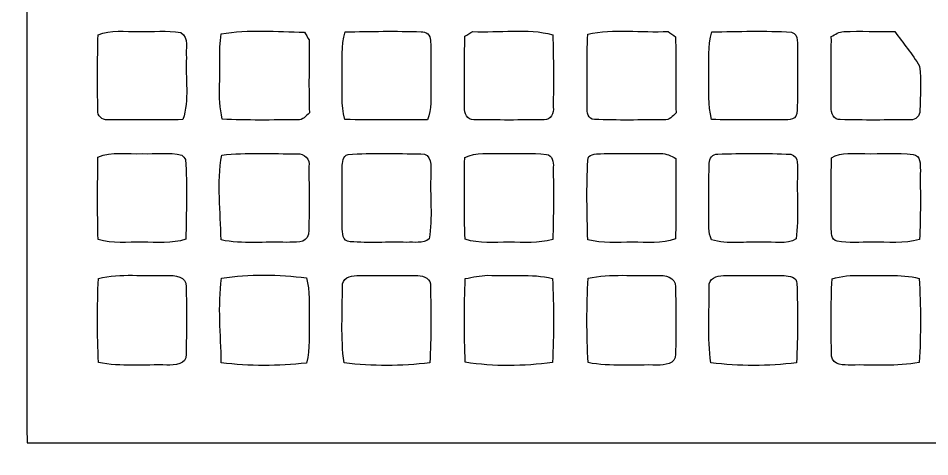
# Model space of a CAD drawing. Header units: centimetres. Extents: x -10.6 to 10.6, y -10.6 to 10.6.
# Drawn here: x -10.59 to -1.47, y -10.62 to -6.24 of the extents above; entities that cross this region are included whole.
import ezdxf

# ---------------------------------------------------------------- set-up
doc = ezdxf.new("R2010")
doc.units = ezdxf.units.CM
doc.header["$MEASUREMENT"] = 0
doc.layers.add('Camada 1', color=7, linetype='Continuous')

msp = doc.modelspace()

# ---------------------------------------------------------------- linework, layer by layer
at = {"layer": 'Camada 1', "color": 156}
for points, knots in [([(-9.42516, 10.21538), (-8.77252, 10.51947), (-8.0197, 10.64401), (-7.31097, 10.48631), (-7.31097, 10.48631), (-6.68019, 10.33039), (-6.11857, 9.96209), (-5.66278, 9.50595), (-5.66278, 9.50595), (-4.68558, 8.54639), (-3.85375, 7.44431), (-3.14995, 6.27133), (-3.14995, 6.27133), (-2.65394, 5.4243), (-2.19886, 4.54695), (-1.58537, 3.77577), (-1.58537, 3.77577), (-1.27316, 3.38525), (-0.91827, 3.02119), (-0.4953, 2.75025), (-0.4953, 2.75025), (-0.0074, 2.43769), (0.55738, 2.2546), (1.13135, 2.18897), (1.13135, 2.18897), (1.48096, 2.15229), (1.83868, 2.15299), (2.18193, 2.2366), (2.18193, 2.2366), (2.14665, 1.51694), (2.16217, 0.77505), (2.42639, 0.09455), (2.42639, 0.09455), (2.661, -0.54715), (3.12525, -1.07597), (3.64771, -1.50354), (3.64771, -1.50354), (4.65807, -2.34102), (5.87409, -2.8649), (6.95819, -3.59197), (6.95819, -3.59197), (7.96642, -4.26366), (8.9242, -5.02425), (9.7416, -5.92137), (9.7416, -5.92137), (10.21009, -6.46007), (10.50149, -7.15398), (10.54734, -7.86729), (10.54734, -7.86729), (10.59532, -8.50194), (10.43305, -9.15634), (10.06403, -9.67846), (10.06403, -9.67846), (9.79204, -10.06827), (9.39977, -10.39671), (8.93092, -10.51207), (8.93092, -10.51207), (8.39294, -10.6246), (7.8119, -10.52159), (7.35153, -10.21927), (7.35153, -10.21927), (7.05026, -10.03757), (6.75745, -9.7783), (6.68372, -9.41846), (6.68372, -9.41846), (6.60259, -9.10943), (6.67843, -8.78099), (6.84423, -8.51322), (6.84423, -8.51322), (6.5994, -8.75417), (6.27979, -8.95456), (5.92525, -8.94997), (5.92525, -8.94997), (5.53578, -8.96267), (5.17947, -8.77322), (4.8514, -8.58485), (4.8514, -8.58485), (4.87291, -8.97395), (4.82282, -9.40223), (4.54942, -9.70209), (4.54942, -9.70209), (4.30354, -9.95644), (3.98073, -10.15152), (3.62691, -10.20163), (3.62691, -10.20163), (3.296, -10.24502), (2.98202, -9.98114), (2.909, -9.66786), (2.909, -9.66786), (2.85996, -9.47208), (3.04095, -9.26465), (3.24061, -9.28899), (3.24061, -9.28899), (3.37255, -9.30733), (3.46321, -9.41634), (3.53377, -9.51971), (3.53377, -9.51971), (3.57786, -9.57545), (3.61843, -9.6587), (3.70134, -9.65658), (3.70134, -9.65658), (3.87314, -9.68304), (4.00543, -9.55075), (4.11621, -9.44033), (4.11621, -9.44033), (4.33528, -9.21773), (4.44994, -8.88683), (4.38784, -8.57778), (4.38784, -8.57778), (4.3053, -8.21725), (4.01355, -7.93184), (3.67276, -7.8052), (3.67276, -7.8052), (3.50307, -7.73289), (3.31964, -7.70854), (3.13901, -7.68385), (3.13901, -7.68385), (2.83527, -7.66339), (2.52236, -7.73606), (2.27329, -7.91491), (2.27329, -7.91491), (1.80128, -8.23948), (1.49789, -8.78099), (1.43544, -9.34685), (1.43544, -9.34685), (1.4171, -9.50948), (1.47954, -9.66576), (1.54023, -9.81321), (1.54023, -9.81321), (1.63054, -10.03406), (1.73918, -10.25031), (1.79069, -10.4849), (1.79069, -10.4849), (-2.30716, -10.48666), (-6.40467, -10.48456), (-10.50219, -10.48597), (-10.50219, -10.48597), (-10.50924, -8.86037), (-10.50148, -7.23477), (-10.50607, -5.60916), (-10.50607, -5.60916), (-10.50466, -4.29224), (-10.50325, -2.97497), (-10.50678, -1.65805), (-10.50678, -1.65805), (-10.50254, -0.74083), (-10.50643, 0.17638), (-10.50466, 1.09361), (-10.50466, 1.09361), (-10.50431, 1.33738), (-10.50678, 1.58114), (-10.50254, 1.82457), (-10.50254, 1.82457), (-10.22914, 1.7011), (-9.95221, 1.58221), (-9.66399, 1.49718), (-9.66399, 1.49718), (-9.34014, 1.39841), (-9.00535, 1.52293), (-8.70655, 1.64535), (-8.70655, 1.64535), (-8.25111, 1.86195), (-7.84153, 2.25283), (-7.72054, 2.7559), (-7.72054, 2.7559), (-7.65703, 3.169), (-7.71913, 3.61597), (-7.95831, 3.96628), (-7.95831, 3.96628), (-8.10824, 4.19028), (-8.3446, 4.35468), (-8.60777, 4.41289), (-8.60777, 4.41289), (-9.00253, 4.48486), (-9.40964, 4.26578), (-9.62201, 3.93629), (-9.62201, 3.93629), (-9.6781, 3.84915), (-9.71409, 3.71722), (-9.63295, 3.63395), (-9.63295, 3.63395), (-9.52817, 3.53976), (-9.38812, 3.47591), (-9.32497, 3.34222), (-9.32497, 3.34222), (-9.24525, 3.18169), (-9.36483, 2.98097), (-9.52958, 2.93863), (-9.52958, 2.93863), (-9.6273, 2.90335), (-9.73102, 2.93933), (-9.82062, 2.98062), (-9.82062, 2.98062), (-10.04711, 3.09667), (-10.23761, 3.33199), (-10.2168, 3.59833), (-10.2168, 3.59833), (-10.20091, 3.92324), (-10.02558, 4.21852), (-9.82097, 4.46229), (-9.82097, 4.46229), (-9.52817, 4.81153), (-9.03358, 4.91243), (-8.59895, 4.86021), (-8.59895, 4.86021), (-8.78663, 5.21263), (-8.99159, 5.58729), (-8.96513, 6.00004), (-8.96513, 6.00004), (-8.93903, 6.32953), (-8.75558, 6.61916), (-8.53333, 6.85411), (-8.53333, 6.85411), (-8.769, 6.70806), (-9.05087, 6.63397), (-9.32568, 6.69783), (-9.32568, 6.69783), (-9.779, 6.80931), (-10.15294, 7.14869), (-10.37272, 7.55261), (-10.37272, 7.55261), (-10.59038, 7.97418), (-10.5798, 8.4709), (-10.51418, 8.9288), (-10.51418, 8.9288), (-10.4087, 9.51406), (-9.94727, 9.9695), (-9.42516, 10.21538)], [0, 0, 0, 0, 0.0172414, 0.0172414, 0.0172414, 0.0172414, 0.0344828, 0.0344828, 0.0344828, 0.0344828, 0.0517241, 0.0517241, 0.0517241, 0.0517241, 0.0689655, 0.0689655, 0.0689655, 0.0689655, 0.0862069, 0.0862069, 0.0862069, 0.0862069, 0.1034483, 0.1034483, 0.1034483, 0.1034483, 0.1206897, 0.1206897, 0.1206897, 0.1206897, 0.137931, 0.137931, 0.137931, 0.137931, 0.1551724, 0.1551724, 0.1551724, 0.1551724, 0.1724138, 0.1724138, 0.1724138, 0.1724138, 0.1896552, 0.1896552, 0.1896552, 0.1896552, 0.2068966, 0.2068966, 0.2068966, 0.2068966, 0.2241379, 0.2241379, 0.2241379, 0.2241379, 0.2413793, 0.2413793, 0.2413793, 0.2413793, 0.2586207, 0.2586207, 0.2586207, 0.2586207, 0.2758621, 0.2758621, 0.2758621, 0.2758621, 0.2931034, 0.2931034, 0.2931034, 0.2931034, 0.3103448, 0.3103448, 0.3103448, 0.3103448, 0.3275862, 0.3275862, 0.3275862, 0.3275862, 0.3448276, 0.3448276, 0.3448276, 0.3448276, 0.362069, 0.362069, 0.362069, 0.362069, 0.3793103, 0.3793103, 0.3793103, 0.3793103, 0.3965517, 0.3965517, 0.3965517, 0.3965517, 0.4137931, 0.4137931, 0.4137931, 0.4137931, 0.4310345, 0.4310345, 0.4310345, 0.4310345, 0.4482759, 0.4482759, 0.4482759, 0.4482759, 0.4655172, 0.4655172, 0.4655172, 0.4655172, 0.4827586, 0.4827586, 0.4827586, 0.4827586, 0.5, 0.5, 0.5, 0.5, 0.5172414, 0.5172414, 0.5172414, 0.5172414, 0.5344828, 0.5344828, 0.5344828, 0.5344828, 0.5517241, 0.5517241, 0.5517241, 0.5517241, 0.5689655, 0.5689655, 0.5689655, 0.5689655, 0.5862069, 0.5862069, 0.5862069, 0.5862069, 0.6034483, 0.6034483, 0.6034483, 0.6034483, 0.6206897, 0.6206897, 0.6206897, 0.6206897, 0.637931, 0.637931, 0.637931, 0.637931, 0.6551724, 0.6551724, 0.6551724, 0.6551724, 0.6724138, 0.6724138, 0.6724138, 0.6724138, 0.6896552, 0.6896552, 0.6896552, 0.6896552, 0.7068966, 0.7068966, 0.7068966, 0.7068966, 0.7241379, 0.7241379, 0.7241379, 0.7241379, 0.7413793, 0.7413793, 0.7413793, 0.7413793, 0.7586207, 0.7586207, 0.7586207, 0.7586207, 0.7758621, 0.7758621, 0.7758621, 0.7758621, 0.7931034, 0.7931034, 0.7931034, 0.7931034, 0.8103448, 0.8103448, 0.8103448, 0.8103448, 0.8275862, 0.8275862, 0.8275862, 0.8275862, 0.8448276, 0.8448276, 0.8448276, 0.8448276, 0.862069, 0.862069, 0.862069, 0.862069, 0.8793103, 0.8793103, 0.8793103, 0.8793103, 0.8965517, 0.8965517, 0.8965517, 0.8965517, 0.9137931, 0.9137931, 0.9137931, 0.9137931, 0.9310345, 0.9310345, 0.9310345, 0.9310345, 0.9482759, 0.9482759, 0.9482759, 0.9482759, 0.9655172, 0.9655172, 0.9655172, 0.9655172, 1, 1, 1, 1]), ([(-9.79205, -6.40291), (-9.79205, -6.40291), (-9.79205, -6.40291), (-9.79205, -6.40291), (-9.79205, -6.40291), (-9.79699, -6.6548), (-9.7984, -6.90703), (-9.79382, -7.15892), (-9.79382, -7.15892), (-9.80016, -7.21184), (-9.75077, -7.2591), (-9.69821, -7.25311), (-9.69821, -7.25311), (-9.44668, -7.25735), (-9.19479, -7.25557), (-8.94291, -7.25204), (-8.94291, -7.25204), (-8.87341, -7.05309), (-8.92209, -6.83789), (-8.90693, -6.63222), (-8.90693, -6.63222), (-8.91751, -6.5479), (-8.878, -6.43254), (-8.96373, -6.37962), (-8.96373, -6.37962), (-9.10307, -6.35847), (-9.24489, -6.37329), (-9.3853, -6.36939), (-9.3853, -6.36939), (-9.52111, -6.37222), (-9.66222, -6.35212), (-9.79205, -6.40291)], [0, 0, 0, 0, 0.1111111, 0.1111111, 0.1111111, 0.1111111, 0.2222222, 0.2222222, 0.2222222, 0.2222222, 0.3333333, 0.3333333, 0.3333333, 0.3333333, 0.4444444, 0.4444444, 0.4444444, 0.4444444, 0.5555556, 0.5555556, 0.5555556, 0.5555556, 0.6666667, 0.6666667, 0.6666667, 0.6666667, 0.7777778, 0.7777778, 0.7777778, 0.7777778, 1, 1, 1, 1]), ([(-8.55944, -6.39514), (-8.55944, -6.39514), (-8.55944, -6.39514), (-8.55944, -6.39514), (-8.55944, -6.39514), (-8.58801, -6.56766), (-8.56297, -6.74158), (-8.57497, -6.91479), (-8.57497, -6.91479), (-8.58202, -7.02592), (-8.56826, -7.13705), (-8.55062, -7.24675), (-8.55062, -7.24675), (-8.29874, -7.26086), (-8.0458, -7.25487), (-7.79322, -7.25346), (-7.79322, -7.25346), (-7.74135, -7.26015), (-7.71102, -7.21359), (-7.67608, -7.18431), (-7.67608, -7.18431), (-7.68456, -6.9409), (-7.67785, -6.69748), (-7.68032, -6.45407), (-7.68032, -6.45407), (-7.69196, -6.43431), (-7.71455, -6.39514), (-7.72617, -6.37575), (-7.72617, -6.37575), (-8.00312, -6.37575), (-8.28569, -6.3433), (-8.55944, -6.39514)], [0, 0, 0, 0, 0.1111111, 0.1111111, 0.1111111, 0.1111111, 0.2222222, 0.2222222, 0.2222222, 0.2222222, 0.3333333, 0.3333333, 0.3333333, 0.3333333, 0.4444444, 0.4444444, 0.4444444, 0.4444444, 0.5555556, 0.5555556, 0.5555556, 0.5555556, 0.6666667, 0.6666667, 0.6666667, 0.6666667, 0.7777778, 0.7777778, 0.7777778, 0.7777778, 1, 1, 1, 1]), ([(-7.34835, -6.8079), (-7.34835, -6.8079), (-7.34835, -6.8079), (-7.34835, -6.8079), (-7.34835, -6.8079), (-7.34625, -6.95537), (-7.36211, -7.10564), (-7.32155, -7.24958), (-7.32155, -7.24958), (-7.04639, -7.25945), (-6.77121, -7.25416), (-6.49605, -7.25311), (-6.49605, -7.25311), (-6.44701, -7.14691), (-6.4636, -7.02839), (-6.46148, -6.91585), (-6.46148, -6.91585), (-6.46499, -6.7631), (-6.45548, -6.61034), (-6.4657, -6.45829), (-6.4657, -6.45829), (-6.46112, -6.40749), (-6.51087, -6.36763), (-6.55849, -6.37222), (-6.55849, -6.37222), (-6.81143, -6.36588), (-7.06472, -6.36763), (-7.31767, -6.37433), (-7.31767, -6.37433), (-7.36353, -6.5144), (-7.34589, -6.66291), (-7.34835, -6.8079)], [0, 0, 0, 0, 0.1111111, 0.1111111, 0.1111111, 0.1111111, 0.2222222, 0.2222222, 0.2222222, 0.2222222, 0.3333333, 0.3333333, 0.3333333, 0.3333333, 0.4444444, 0.4444444, 0.4444444, 0.4444444, 0.5555556, 0.5555556, 0.5555556, 0.5555556, 0.6666667, 0.6666667, 0.6666667, 0.6666667, 0.7777778, 0.7777778, 0.7777778, 0.7777778, 1, 1, 1, 1]), ([(-6.11964, -6.41738), (-6.11964, -6.41738), (-6.11964, -6.41738), (-6.11964, -6.41738), (-6.11964, -6.41738), (-6.12705, -6.65444), (-6.12493, -6.89222), (-6.12352, -7.12964), (-6.12352, -7.12964), (-6.13197, -7.18714), (-6.09528, -7.25874), (-6.02967, -7.25275), (-6.02967, -7.25275), (-5.79578, -7.25664), (-5.56153, -7.25699), (-5.32799, -7.2524), (-5.32799, -7.2524), (-5.26097, -7.2591), (-5.22922, -7.18431), (-5.23592, -7.12752), (-5.23592, -7.12752), (-5.23487, -6.88622), (-5.23239, -6.6442), (-5.24016, -6.40291), (-5.24016, -6.40291), (-5.50016, -6.3327), (-5.77568, -6.38598), (-6.04237, -6.36975), (-6.04237, -6.36975), (-6.06142, -6.3814), (-6.10022, -6.40537), (-6.11964, -6.41738)], [0, 0, 0, 0, 0.1111111, 0.1111111, 0.1111111, 0.1111111, 0.2222222, 0.2222222, 0.2222222, 0.2222222, 0.3333333, 0.3333333, 0.3333333, 0.3333333, 0.4444444, 0.4444444, 0.4444444, 0.4444444, 0.5555556, 0.5555556, 0.5555556, 0.5555556, 0.6666667, 0.6666667, 0.6666667, 0.6666667, 0.7777778, 0.7777778, 0.7777778, 0.7777778, 1, 1, 1, 1]), ([(-4.89126, -6.39833), (-4.89126, -6.39833), (-4.89126, -6.39833), (-4.89126, -6.39833), (-4.89126, -6.39833), (-4.90078, -6.64104), (-4.89691, -6.8841), (-4.8962, -7.12716), (-4.8962, -7.12716), (-4.89902, -7.17656), (-4.88879, -7.24923), (-4.82458, -7.25063), (-4.82458, -7.25063), (-4.59246, -7.25981), (-4.35963, -7.25452), (-4.12715, -7.25346), (-4.12715, -7.25346), (-4.07353, -7.26122), (-4.04176, -7.21571), (-4.00649, -7.18502), (-4.00649, -7.18502), (-4.01567, -6.93103), (-4.00614, -6.67702), (-4.0125, -6.42338), (-4.0125, -6.42338), (-4.03119, -6.40997), (-4.06822, -6.38352), (-4.08693, -6.3701), (-4.08693, -6.3701), (-4.35434, -6.38281), (-4.62845, -6.33764), (-4.89126, -6.39833)], [0, 0, 0, 0, 0.1111111, 0.1111111, 0.1111111, 0.1111111, 0.2222222, 0.2222222, 0.2222222, 0.2222222, 0.3333333, 0.3333333, 0.3333333, 0.3333333, 0.4444444, 0.4444444, 0.4444444, 0.4444444, 0.5555556, 0.5555556, 0.5555556, 0.5555556, 0.6666667, 0.6666667, 0.6666667, 0.6666667, 0.7777778, 0.7777778, 0.7777778, 0.7777778, 1, 1, 1, 1]), ([(-3.6777, -6.81036), (-3.6777, -6.81036), (-3.6777, -6.81036), (-3.6777, -6.81036), (-3.6777, -6.81036), (-3.67629, -6.95678), (-3.69005, -7.10564), (-3.65159, -7.24923), (-3.65159, -7.24923), (-3.42229, -7.25981), (-3.19229, -7.25311), (-2.96298, -7.25557), (-2.96298, -7.25557), (-2.90442, -7.25134), (-2.8141, -7.27039), (-2.79822, -7.19208), (-2.79822, -7.19208), (-2.78411, -6.98253), (-2.79717, -6.77262), (-2.79188, -6.56307), (-2.79188, -6.56307), (-2.79964, -6.49887), (-2.77247, -6.40467), (-2.8508, -6.37645), (-2.8508, -6.37645), (-3.11608, -6.36128), (-3.38313, -6.36905), (-3.64878, -6.37504), (-3.64878, -6.37504), (-3.69076, -6.51651), (-3.67629, -6.66467), (-3.6777, -6.81036)], [0, 0, 0, 0, 0.1111111, 0.1111111, 0.1111111, 0.1111111, 0.2222222, 0.2222222, 0.2222222, 0.2222222, 0.3333333, 0.3333333, 0.3333333, 0.3333333, 0.4444444, 0.4444444, 0.4444444, 0.4444444, 0.5555556, 0.5555556, 0.5555556, 0.5555556, 0.6666667, 0.6666667, 0.6666667, 0.6666667, 0.7777778, 0.7777778, 0.7777778, 0.7777778, 1, 1, 1, 1]), ([(-2.45321, -6.4202), (-2.45321, -6.4202), (-2.45321, -6.4202), (-2.45321, -6.4202), (-2.45321, -6.4202), (-2.45285, -6.65656), (-2.45638, -6.89327), (-2.45321, -7.12964), (-2.45321, -7.12964), (-2.45816, -7.1829), (-2.42675, -7.25769), (-2.36326, -7.25204), (-2.36326, -7.25204), (-2.12972, -7.25769), (-1.89547, -7.25628), (-1.66193, -7.25275), (-1.66193, -7.25275), (-1.60901, -7.25981), (-1.5642, -7.21147), (-1.56632, -7.16033), (-1.56632, -7.16033), (-1.56138, -7.01286), (-1.55397, -6.86399), (-1.57091, -6.71759), (-1.57091, -6.71759), (-1.64112, -6.59341), (-1.73708, -6.48616), (-1.81821, -6.36939), (-1.81821, -6.36939), (-1.98861, -6.37187), (-2.15935, -6.36447), (-2.32974, -6.37117), (-2.32974, -6.37117), (-2.3763, -6.36939), (-2.41299, -6.40186), (-2.45321, -6.4202)], [0, 0, 0, 0, 0.1, 0.1, 0.1, 0.1, 0.2, 0.2, 0.2, 0.2, 0.3, 0.3, 0.3, 0.3, 0.4, 0.4, 0.4, 0.4, 0.5, 0.5, 0.5, 0.5, 0.6, 0.6, 0.6, 0.6, 0.7, 0.7, 0.7, 0.7, 0.8, 0.8, 0.8, 0.8, 1, 1, 1, 1]), ([(-9.79311, -7.62706), (-9.79311, -7.62706), (-9.79311, -7.62706), (-9.79311, -7.62706), (-9.79311, -7.62706), (-9.79592, -7.90151), (-9.79981, -8.17633), (-9.79064, -8.45078), (-9.79064, -8.45078), (-9.64741, -8.49453), (-9.49642, -8.47583), (-9.34931, -8.47901), (-9.34931, -8.47901), (-9.20361, -8.47619), (-9.05403, -8.49453), (-8.91327, -8.44832), (-8.91327, -8.44832), (-8.90799, -8.18232), (-8.89917, -7.91527), (-8.91575, -7.64962), (-8.91575, -7.64962), (-8.92492, -7.63939), (-8.94291, -7.61858), (-8.95208, -7.60801), (-8.95208, -7.60801), (-9.08084, -7.57449), (-9.21702, -7.59812), (-9.34896, -7.59178), (-9.34896, -7.59178), (-9.49677, -7.59953), (-9.65305, -7.56567), (-9.79311, -7.62706)], [0, 0, 0, 0, 0.1111111, 0.1111111, 0.1111111, 0.1111111, 0.2222222, 0.2222222, 0.2222222, 0.2222222, 0.3333333, 0.3333333, 0.3333333, 0.3333333, 0.4444444, 0.4444444, 0.4444444, 0.4444444, 0.5555556, 0.5555556, 0.5555556, 0.5555556, 0.6666667, 0.6666667, 0.6666667, 0.6666667, 0.7777778, 0.7777778, 0.7777778, 0.7777778, 1, 1, 1, 1]), ([(-6.12245, -7.63235), (-6.12245, -7.63235), (-6.12245, -7.63235), (-6.12245, -7.63235), (-6.12245, -7.63235), (-6.12352, -7.90468), (-6.1288, -8.17703), (-6.11893, -8.44937), (-6.11893, -8.44937), (-5.97605, -8.49453), (-5.82541, -8.47619), (-5.67831, -8.47901), (-5.67831, -8.47901), (-5.53261, -8.47724), (-5.38409, -8.49207), (-5.24191, -8.45149), (-5.24191, -8.45149), (-5.23027, -8.20985), (-5.23592, -7.96783), (-5.23558, -7.72617), (-5.23558, -7.72617), (-5.23275, -7.67608), (-5.24333, -7.60801), (-5.30365, -7.59953), (-5.30365, -7.59953), (-5.45146, -7.58119), (-5.60105, -7.596), (-5.74957, -7.59142), (-5.74957, -7.59142), (-5.87409, -7.59636), (-6.00816, -7.5692), (-6.12245, -7.63235)], [0, 0, 0, 0, 0.1111111, 0.1111111, 0.1111111, 0.1111111, 0.2222222, 0.2222222, 0.2222222, 0.2222222, 0.3333333, 0.3333333, 0.3333333, 0.3333333, 0.4444444, 0.4444444, 0.4444444, 0.4444444, 0.5555556, 0.5555556, 0.5555556, 0.5555556, 0.6666667, 0.6666667, 0.6666667, 0.6666667, 0.7777778, 0.7777778, 0.7777778, 0.7777778, 1, 1, 1, 1]), ([(-8.5538, -7.60589), (-8.5538, -7.60589), (-8.5538, -7.60589), (-8.5538, -7.60589), (-8.5538, -7.60589), (-8.60248, -7.88704), (-8.5658, -8.17209), (-8.56014, -8.45502), (-8.56014, -8.45502), (-8.3439, -8.50159), (-8.12058, -8.46949), (-7.90117, -8.48006), (-7.90117, -8.48006), (-7.82601, -8.47514), (-7.70607, -8.49841), (-7.68597, -8.39857), (-7.68597, -8.39857), (-7.67221, -8.17316), (-7.68244, -7.94666), (-7.68068, -7.72125), (-7.68068, -7.72125), (-7.66726, -7.65174), (-7.72865, -7.58684), (-7.7978, -7.59354), (-7.7978, -7.59354), (-8.04967, -7.59388), (-8.30298, -7.57977), (-8.5538, -7.60589)], [0, 0, 0, 0, 0.125, 0.125, 0.125, 0.125, 0.25, 0.25, 0.25, 0.25, 0.375, 0.375, 0.375, 0.375, 0.5, 0.5, 0.5, 0.5, 0.625, 0.625, 0.625, 0.625, 0.75, 0.75, 0.75, 0.75, 1, 1, 1, 1]), ([(-7.28909, -7.60201), (-7.28909, -7.60201), (-7.28909, -7.60201), (-7.28909, -7.60201), (-7.28909, -7.60201), (-7.34272, -7.61259), (-7.3473, -7.68139), (-7.34764, -7.72583), (-7.34764, -7.72583), (-7.34976, -7.92514), (-7.34835, -8.12517), (-7.34835, -8.32485), (-7.34835, -8.32485), (-7.3473, -8.38234), (-7.34694, -8.47124), (-7.26827, -8.47336), (-7.26827, -8.47336), (-7.0806, -8.48783), (-6.89186, -8.47407), (-6.70382, -8.48006), (-6.70382, -8.48006), (-6.62834, -8.47443), (-6.5419, -8.49453), (-6.4777, -8.44444), (-6.4777, -8.44444), (-6.44172, -8.23136), (-6.47171, -8.01193), (-6.46112, -7.79673), (-6.46112, -7.79673), (-6.46041, -7.71947), (-6.44806, -7.58613), (-6.56201, -7.59459), (-6.56201, -7.59459), (-6.80402, -7.59388), (-7.04814, -7.57977), (-7.28909, -7.60201)], [0, 0, 0, 0, 0.1, 0.1, 0.1, 0.1, 0.2, 0.2, 0.2, 0.2, 0.3, 0.3, 0.3, 0.3, 0.4, 0.4, 0.4, 0.4, 0.5, 0.5, 0.5, 0.5, 0.6, 0.6, 0.6, 0.6, 0.7, 0.7, 0.7, 0.7, 0.8, 0.8, 0.8, 0.8, 1, 1, 1, 1]), ([(-4.89055, -7.66092), (-4.89055, -7.66092), (-4.89055, -7.66092), (-4.89055, -7.66092), (-4.89055, -7.66092), (-4.90361, -7.9248), (-4.89902, -8.19009), (-4.8902, -8.45431), (-4.8902, -8.45431), (-4.74451, -8.49171), (-4.59351, -8.47689), (-4.445, -8.47901), (-4.445, -8.47901), (-4.30035, -8.47514), (-4.15042, -8.4977), (-4.01214, -8.44373), (-4.01214, -8.44373), (-4.0079, -8.17562), (-4.01179, -7.90821), (-4.00967, -7.64046), (-4.00967, -7.64046), (-4.05694, -7.61646), (-4.10457, -7.58754), (-4.1596, -7.59213), (-4.1596, -7.59213), (-4.36138, -7.59107), (-4.56318, -7.59037), (-4.76462, -7.59249), (-4.76462, -7.59249), (-4.81259, -7.59741), (-4.89267, -7.59249), (-4.89055, -7.66092)], [0, 0, 0, 0, 0.1111111, 0.1111111, 0.1111111, 0.1111111, 0.2222222, 0.2222222, 0.2222222, 0.2222222, 0.3333333, 0.3333333, 0.3333333, 0.3333333, 0.4444444, 0.4444444, 0.4444444, 0.4444444, 0.5555556, 0.5555556, 0.5555556, 0.5555556, 0.6666667, 0.6666667, 0.6666667, 0.6666667, 0.7777778, 0.7777778, 0.7777778, 0.7777778, 1, 1, 1, 1]), ([(-3.58985, -7.5967), (-3.58985, -7.5967), (-3.58985, -7.5967), (-3.58985, -7.5967), (-3.58985, -7.5967), (-3.63996, -7.59283), (-3.67629, -7.6401), (-3.67417, -7.68809), (-3.67417, -7.68809), (-3.6837, -7.86518), (-3.67454, -8.04298), (-3.67841, -8.22077), (-3.67841, -8.22077), (-3.67629, -8.29768), (-3.68687, -8.37988), (-3.653, -8.4529), (-3.653, -8.4529), (-3.48933, -8.50793), (-3.30941, -8.46596), (-3.13937, -8.47936), (-3.13937, -8.47936), (-3.0293, -8.46878), (-2.903, -8.50793), (-2.80563, -8.44303), (-2.80563, -8.44303), (-2.77566, -8.22959), (-2.80105, -8.01158), (-2.79188, -7.79638), (-2.79188, -7.79638), (-2.8, -7.72971), (-2.76754, -7.61612), (-2.85962, -7.59848), (-2.85962, -7.59848), (-3.10232, -7.58577), (-3.3468, -7.58895), (-3.58985, -7.5967)], [0, 0, 0, 0, 0.1, 0.1, 0.1, 0.1, 0.2, 0.2, 0.2, 0.2, 0.3, 0.3, 0.3, 0.3, 0.4, 0.4, 0.4, 0.4, 0.5, 0.5, 0.5, 0.5, 0.6, 0.6, 0.6, 0.6, 0.7, 0.7, 0.7, 0.7, 0.8, 0.8, 0.8, 0.8, 1, 1, 1, 1]), ([(-2.45251, -7.63447), (-2.45251, -7.63447), (-2.45251, -7.63447), (-2.45251, -7.63447), (-2.45251, -7.63447), (-2.45426, -7.86553), (-2.45533, -8.09695), (-2.45392, -8.32838), (-2.45392, -8.32838), (-2.4518, -8.38093), (-2.45816, -8.45007), (-2.3936, -8.46912), (-2.3936, -8.46912), (-2.27965, -8.48854), (-2.16288, -8.47619), (-2.04716, -8.47901), (-2.04716, -8.47901), (-1.88841, -8.47514), (-1.72649, -8.49524), (-1.57127, -8.45185), (-1.57127, -8.45185), (-1.55645, -8.22077), (-1.56457, -7.98936), (-1.56245, -7.75828), (-1.56245, -7.75828), (-1.56316, -7.69972), (-1.55821, -7.60976), (-1.63476, -7.59919), (-1.63476, -7.59919), (-1.79492, -7.58155), (-1.95615, -7.59636), (-2.11666, -7.59142), (-2.11666, -7.59142), (-2.22956, -7.59424), (-2.35091, -7.57307), (-2.45251, -7.63447)], [0, 0, 0, 0, 0.1, 0.1, 0.1, 0.1, 0.2, 0.2, 0.2, 0.2, 0.3, 0.3, 0.3, 0.3, 0.4, 0.4, 0.4, 0.4, 0.5, 0.5, 0.5, 0.5, 0.6, 0.6, 0.6, 0.6, 0.7, 0.7, 0.7, 0.7, 0.8, 0.8, 0.8, 0.8, 1, 1, 1, 1]), ([(-9.78817, -8.84166), (-9.78817, -8.84166), (-9.78817, -8.84166), (-9.78817, -8.84166), (-9.78817, -8.84166), (-9.80016, -9.12071), (-9.80052, -9.40082), (-9.78781, -9.68021), (-9.78781, -9.68021), (-9.56239, -9.72819), (-9.33061, -9.70033), (-9.10201, -9.70738), (-9.10201, -9.70738), (-9.02687, -9.70597), (-8.89952, -9.70562), (-8.91011, -9.59767), (-8.91011, -9.59767), (-8.90587, -9.3726), (-8.90551, -9.14752), (-8.91011, -8.92315), (-8.91011, -8.92315), (-8.90129, -8.81839), (-9.02582, -8.80816), (-9.10131, -8.81097), (-9.10131, -8.81097), (-9.33026, -8.82015), (-9.5631, -8.78699), (-9.78817, -8.84166)], [0, 0, 0, 0, 0.125, 0.125, 0.125, 0.125, 0.25, 0.25, 0.25, 0.25, 0.375, 0.375, 0.375, 0.375, 0.5, 0.5, 0.5, 0.5, 0.625, 0.625, 0.625, 0.625, 0.75, 0.75, 0.75, 0.75, 1, 1, 1, 1]), ([(-8.55627, -8.83742), (-8.55627, -8.83742), (-8.55627, -8.83742), (-8.55627, -8.83742), (-8.55627, -8.83742), (-8.59472, -9.11789), (-8.56156, -9.40152), (-8.55839, -9.6834), (-8.55839, -9.6834), (-8.27652, -9.72219), (-7.98794, -9.7162), (-7.70536, -9.68728), (-7.70536, -9.68728), (-7.66867, -9.54229), (-7.68139, -9.392), (-7.67997, -9.24382), (-7.67997, -9.24382), (-7.67997, -9.10695), (-7.67115, -8.96832), (-7.70466, -8.83462), (-7.70466, -8.83462), (-7.98617, -8.80004), (-8.27581, -8.79474), (-8.55627, -8.83742)], [0, 0, 0, 0, 0.1428571, 0.1428571, 0.1428571, 0.1428571, 0.2857143, 0.2857143, 0.2857143, 0.2857143, 0.4285714, 0.4285714, 0.4285714, 0.4285714, 0.5714286, 0.5714286, 0.5714286, 0.5714286, 0.7142857, 0.7142857, 0.7142857, 0.7142857, 1, 1, 1, 1]), ([(-7.34589, -8.92315), (-7.34589, -8.92315), (-7.34589, -8.92315), (-7.34589, -8.92315), (-7.34589, -8.92315), (-7.34447, -9.17716), (-7.36528, -9.43397), (-7.3293, -9.68657), (-7.3293, -9.68657), (-7.04568, -9.71656), (-6.75604, -9.72185), (-6.47276, -9.68375), (-6.47276, -9.68375), (-6.45337, -9.4301), (-6.46219, -9.17539), (-6.46394, -8.9214), (-6.46394, -8.9214), (-6.45371, -8.84519), (-6.5285, -8.81097), (-6.5927, -8.81274), (-6.5927, -8.81274), (-6.79555, -8.80957), (-6.99876, -8.81062), (-7.2016, -8.81238), (-7.2016, -8.81238), (-7.27004, -8.81062), (-7.35471, -8.83884), (-7.34589, -8.92315)], [0, 0, 0, 0, 0.125, 0.125, 0.125, 0.125, 0.25, 0.25, 0.25, 0.25, 0.375, 0.375, 0.375, 0.375, 0.5, 0.5, 0.5, 0.5, 0.625, 0.625, 0.625, 0.625, 0.75, 0.75, 0.75, 0.75, 1, 1, 1, 1]), ([(-6.11645, -8.84237), (-6.11645, -8.84237), (-6.11645, -8.84237), (-6.11645, -8.84237), (-6.11645, -8.84237), (-6.1288, -9.12071), (-6.1288, -9.40011), (-6.11645, -9.67846), (-6.11645, -9.67846), (-5.82999, -9.72572), (-5.53154, -9.72007), (-5.24403, -9.68058), (-5.24403, -9.68058), (-5.23027, -9.40082), (-5.22993, -9.12035), (-5.2444, -8.84096), (-5.2444, -8.84096), (-5.45677, -8.78874), (-5.67584, -8.82227), (-5.89138, -8.80779), (-5.89138, -8.80779), (-5.96723, -8.81345), (-6.04202, -8.82614), (-6.11645, -8.84237)], [0, 0, 0, 0, 0.1428571, 0.1428571, 0.1428571, 0.1428571, 0.2857143, 0.2857143, 0.2857143, 0.2857143, 0.4285714, 0.4285714, 0.4285714, 0.4285714, 0.5714286, 0.5714286, 0.5714286, 0.5714286, 0.7142857, 0.7142857, 0.7142857, 0.7142857, 1, 1, 1, 1]), ([(-4.88809, -8.83884), (-4.88809, -8.83884), (-4.88809, -8.83884), (-4.88809, -8.83884), (-4.88809, -8.83884), (-4.9022, -9.11965), (-4.9022, -9.40187), (-4.88809, -9.68304), (-4.88809, -9.68304), (-4.65983, -9.72467), (-4.42701, -9.70209), (-4.19664, -9.70738), (-4.19664, -9.70738), (-4.12221, -9.70915), (-4.01002, -9.69785), (-4.0125, -9.59872), (-4.0125, -9.59872), (-4.0079, -9.37365), (-4.00826, -9.14822), (-4.0125, -8.92352), (-4.0125, -8.92352), (-4.01109, -8.82791), (-4.12043, -8.80321), (-4.19593, -8.81097), (-4.19593, -8.81097), (-4.42665, -8.81873), (-4.66054, -8.78981), (-4.88809, -8.83884)], [0, 0, 0, 0, 0.125, 0.125, 0.125, 0.125, 0.25, 0.25, 0.25, 0.25, 0.375, 0.375, 0.375, 0.375, 0.5, 0.5, 0.5, 0.5, 0.625, 0.625, 0.625, 0.625, 0.75, 0.75, 0.75, 0.75, 1, 1, 1, 1]), ([(-3.67524, -8.92422), (-3.67524, -8.92422), (-3.67524, -8.92422), (-3.67524, -8.92422), (-3.67524, -8.92422), (-3.67488, -9.17787), (-3.69359, -9.43397), (-3.65901, -9.68587), (-3.65901, -9.68587), (-3.37538, -9.71727), (-3.08539, -9.72185), (-2.80212, -9.6834), (-2.80212, -9.6834), (-2.78729, -9.42021), (-2.7887, -9.15563), (-2.79788, -8.89246), (-2.79788, -8.89246), (-2.79505, -8.8265), (-2.87548, -8.81698), (-2.92452, -8.81274), (-2.92452, -8.81274), (-3.12737, -8.80957), (-3.33058, -8.81027), (-3.53342, -8.81238), (-3.53342, -8.81238), (-3.60186, -8.81027), (-3.68406, -8.84132), (-3.67524, -8.92422)], [0, 0, 0, 0, 0.125, 0.125, 0.125, 0.125, 0.25, 0.25, 0.25, 0.25, 0.375, 0.375, 0.375, 0.375, 0.5, 0.5, 0.5, 0.5, 0.625, 0.625, 0.625, 0.625, 0.75, 0.75, 0.75, 0.75, 1, 1, 1, 1]), ([(-2.44581, -8.84307), (-2.44581, -8.84307), (-2.44581, -8.84307), (-2.44581, -8.84307), (-2.44581, -8.84307), (-2.4585, -9.10166), (-2.45745, -9.36096), (-2.45004, -9.61955), (-2.45004, -9.61955), (-2.44157, -9.71091), (-2.3248, -9.70633), (-2.25672, -9.70774), (-2.25672, -9.70774), (-2.02917, -9.70138), (-1.79882, -9.72538), (-1.57373, -9.68128), (-1.57373, -9.68128), (-1.55645, -9.40152), (-1.55609, -9.12001), (-1.57409, -8.84025), (-1.57409, -8.84025), (-1.76388, -8.79369), (-1.96037, -8.81661), (-2.1537, -8.81062), (-2.1537, -8.81062), (-2.25248, -8.80604), (-2.35055, -8.81873), (-2.44581, -8.84307)], [0, 0, 0, 0, 0.125, 0.125, 0.125, 0.125, 0.25, 0.25, 0.25, 0.25, 0.375, 0.375, 0.375, 0.375, 0.5, 0.5, 0.5, 0.5, 0.625, 0.625, 0.625, 0.625, 0.75, 0.75, 0.75, 0.75, 1, 1, 1, 1])]:
    msp.add_open_spline(points, degree=3, knots=knots, dxfattribs=at)

doc.saveas('drawing.dxf')
